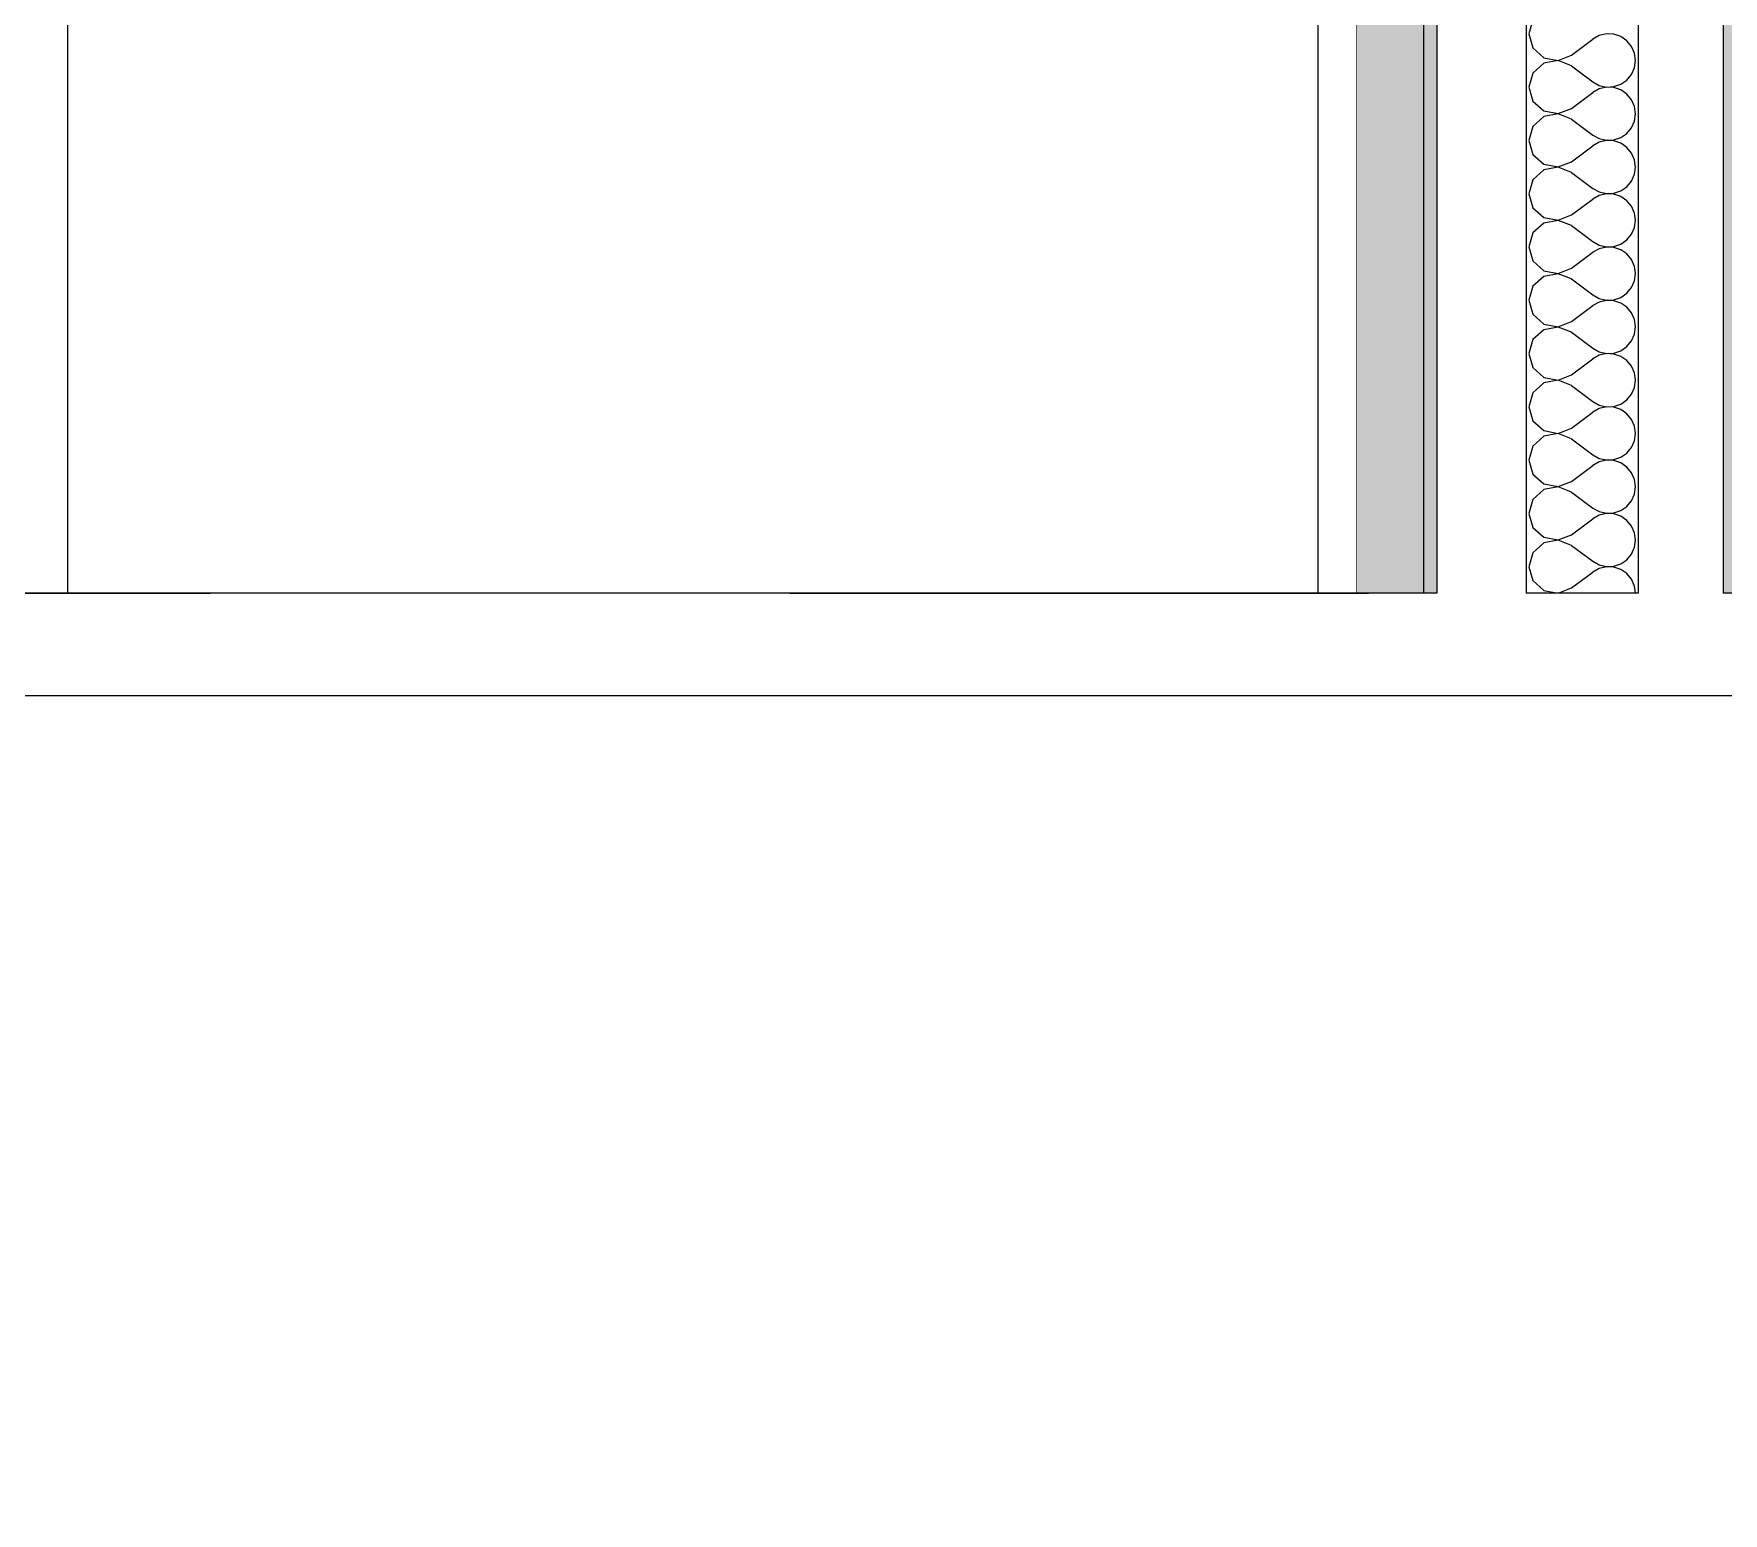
# Model space of a CAD drawing. Header units: millimetres. Extents: x -48147 to 1417267, y -496296 to 18123.
# Drawn here: x 1366227.1 to 1366638.7, y -479346.9 to -478986.5 of the extents above; entities that cross this region are included whole.
import ezdxf

# ---------------------------------------------------------------- set-up
doc = ezdxf.new("R2010")
doc.units = ezdxf.units.MM
doc.header["$MEASUREMENT"] = 0
doc.linetypes.add('Dashed', pattern=[2822.222233, 1411.111116, -1411.111116])
doc.linetypes.add('Wipeout_Contour', pattern=[1000, 0, -1000])
for name, color, linetype, lineweight, true_color in [('0_Pen_No__105', 7, 'Continuous', 15, 0xa6a6a6), ('New_A-25-M_Wall_Int_Pen_No__107', 7, 'Continuous', 15, 0xa6a6a6), ('New_ArchiCAD Doors_Pen_No__63', 7, 'Continuous', 20, 0x606060)]:
    doc.layers.add(name, color=color, linetype=linetype, lineweight=lineweight, true_color=true_color)
for name, color, linetype in [('New_A-20-M_Floor_Slab', 7, 'Continuous'), ('New_A-25-M_Wall_Int', 7, 'Continuous'), ('New_ArchiCAD Doors', 7, 'Continuous')]:
    doc.layers.add(name, color=color, linetype=linetype)
doc.layers.add('New_A-20-M_Floor_Slab_Pen_No__4', color=7, linetype='Continuous', lineweight=20)
doc.layers.add('New_A-25-M_Wall_Int_Pen_No__1', color=7, linetype='Continuous', lineweight=13)

# ---------------------------------------------------------------- blocks, each defined once
blk = doc.blocks.new('*X65', base_point=(1376122.47, -491272.82))
at = {"layer": 'New_A-25-M_Wall_Int_Pen_No__107', "linetype": 'Continuous'}
for p, q in [((1366592.32, -478983.1), (1366591.35, -478986.52)), ((1366591.35, -478986.52), (1366592.32, -478989.93)), ((1366610.24, -478986.54), (1366608.5, -478986.95)), ((1366612.03, -478986.63), (1366610.24, -478986.54)), ((1366613.73, -478987.2), (1366612.03, -478986.63)), ((1366592.32, -478989.93), (1366594.94, -478992.32)), ((1366601.74, -478991.71), (1366606.93, -478987.81)), ((1366608.5, -478986.95), (1366606.93, -478987.81)), ((1366615.2, -478988.22), (1366613.73, -478987.2)), ((1366616.35, -478989.59), (1366615.2, -478988.22)), ((1366617.07, -478991.23), (1366616.35, -478989.59)), ((1366594.94, -478993.69), (1366592.32, -478996.09)), ((1366594.94, -478992.32), (1366598.43, -478992.98)), ((1366598.43, -478993.03), (1366594.94, -478993.69)), ((1366598.43, -478992.98), (1366601.74, -478991.71)), ((1366601.74, -478994.3), (1366598.43, -478993.03)), ((1366601.74, -478994.3), (1366606.93, -478998.2)), ((1366616.35, -478996.42), (1366617.07, -478994.78)), ((1366617.32, -478993.01), (1366617.07, -478991.23)), ((1366617.07, -478994.78), (1366617.32, -478993.01)), ((1366592.32, -478996.09), (1366591.35, -478999.5)), ((1366606.93, -478998.2), (1366608.5, -478999.07)), ((1366608.5, -478999.07), (1366610.24, -478999.47)), ((1366612.03, -478999.38), (1366613.73, -478998.81)), ((1366613.73, -478998.81), (1366615.2, -478997.8)), ((1366615.2, -478997.8), (1366616.35, -478996.42)), ((1366591.35, -478999.5), (1366592.32, -479002.91)), ((1366592.32, -479002.91), (1366594.94, -479005.3)), ((1366601.74, -479004.69), (1366606.93, -479000.8)), ((1366608.5, -478999.93), (1366606.93, -479000.8)), ((1366610.24, -478999.52), (1366608.5, -478999.93)), ((1366610.24, -478999.47), (1366612.03, -478999.38)), ((1366612.03, -478999.61), (1366610.24, -478999.52)), ((1366613.73, -479000.18), (1366612.03, -478999.61)), ((1366615.2, -479001.2), (1366613.73, -479000.18)), ((1366616.35, -479002.58), (1366615.2, -479001.2)), ((1366617.07, -479004.21), (1366616.35, -479002.58)), ((1366594.94, -479006.67), (1366592.32, -479009.07)), ((1366594.94, -479005.3), (1366598.43, -479005.96)), ((1366598.43, -479006.01), (1366594.94, -479006.67)), ((1366598.43, -479005.96), (1366601.74, -479004.69)), ((1366601.74, -479007.29), (1366598.43, -479006.01)), ((1366601.74, -479007.29), (1366606.93, -479011.18)), ((1366617.32, -479005.99), (1366617.07, -479004.21)), ((1366617.07, -479007.76), (1366617.32, -479005.99)), ((1366592.32, -479009.07), (1366591.35, -479012.48)), ((1366606.93, -479011.18), (1366608.5, -479012.05)), ((1366613.73, -479011.79), (1366615.2, -479010.78)), ((1366615.2, -479010.78), (1366616.35, -479009.4)), ((1366616.35, -479009.4), (1366617.07, -479007.76)), ((1366591.35, -479012.48), (1366592.32, -479015.89)), ((1366601.74, -479017.67), (1366606.93, -479013.78)), ((1366608.5, -479012.91), (1366606.93, -479013.78)), ((1366608.5, -479012.05), (1366610.24, -479012.45)), ((1366610.24, -479012.51), (1366608.5, -479012.91)), ((1366610.24, -479012.45), (1366612.03, -479012.37)), ((1366612.03, -479012.59), (1366610.24, -479012.51)), ((1366612.03, -479012.37), (1366613.73, -479011.79)), ((1366613.73, -479013.16), (1366612.03, -479012.59)), ((1366615.2, -479014.18), (1366613.73, -479013.16)), ((1366616.35, -479015.56), (1366615.2, -479014.18)), ((1366617.07, -479017.2), (1366616.35, -479015.56)), ((1366592.32, -479015.89), (1366594.94, -479018.28)), ((1366594.94, -479019.66), (1366592.32, -479022.05)), ((1366594.94, -479018.28), (1366598.43, -479018.94)), ((1366598.43, -479019), (1366594.94, -479019.66)), ((1366598.43, -479018.94), (1366601.74, -479017.67)), ((1366601.74, -479020.27), (1366598.43, -479019)), ((1366617.32, -479018.97), (1366617.07, -479017.2)), ((1366617.07, -479020.74), (1366617.32, -479018.97)), ((1366592.32, -479022.05), (1366591.35, -479025.46)), ((1366601.74, -479020.27), (1366606.93, -479024.16)), ((1366613.73, -479024.78), (1366615.2, -479023.76)), ((1366615.2, -479023.76), (1366616.35, -479022.38)), ((1366616.35, -479022.38), (1366617.07, -479020.74)), ((1366591.35, -479025.46), (1366592.32, -479028.87)), ((1366601.74, -479030.65), (1366606.93, -479026.76)), ((1366606.93, -479024.16), (1366608.5, -479025.03)), ((1366608.5, -479025.89), (1366606.93, -479026.76)), ((1366608.5, -479025.03), (1366610.24, -479025.43)), ((1366610.24, -479025.49), (1366608.5, -479025.89)), ((1366610.24, -479025.43), (1366612.03, -479025.35)), ((1366612.03, -479025.57), (1366610.24, -479025.49)), ((1366612.03, -479025.35), (1366613.73, -479024.78)), ((1366613.73, -479026.15), (1366612.03, -479025.57)), ((1366615.2, -479027.16), (1366613.73, -479026.15)), ((1366616.35, -479028.54), (1366615.2, -479027.16)), ((1366592.32, -479028.87), (1366594.94, -479031.27)), ((1366594.94, -479031.27), (1366598.43, -479031.93)), ((1366598.43, -479031.98), (1366594.94, -479032.64)), ((1366598.43, -479031.93), (1366601.74, -479030.65)), ((1366601.74, -479033.25), (1366598.43, -479031.98)), ((1366617.07, -479030.18), (1366616.35, -479028.54)), ((1366617.32, -479031.95), (1366617.07, -479030.18)), ((1366617.07, -479033.72), (1366617.32, -479031.95)), ((1366592.32, -479035.03), (1366591.35, -479038.44)), ((1366594.94, -479032.64), (1366592.32, -479035.03)), ((1366601.74, -479033.25), (1366606.93, -479037.14)), ((1366615.2, -479036.74), (1366616.35, -479035.36)), ((1366616.35, -479035.36), (1366617.07, -479033.72)), ((1366591.35, -479038.44), (1366592.32, -479041.85)), ((1366601.74, -479043.63), (1366606.93, -479039.74)), ((1366606.93, -479037.14), (1366608.5, -479038.01)), ((1366608.5, -479038.87), (1366606.93, -479039.74)), ((1366608.5, -479038.01), (1366610.24, -479038.42)), ((1366610.24, -479038.47), (1366608.5, -479038.87)), ((1366610.24, -479038.42), (1366612.03, -479038.33)), ((1366612.03, -479038.56), (1366610.24, -479038.47)), ((1366612.03, -479038.33), (1366613.73, -479037.76)), ((1366613.73, -479039.13), (1366612.03, -479038.56)), ((1366613.73, -479037.76), (1366615.2, -479036.74)), ((1366615.2, -479040.14), (1366613.73, -479039.13)), ((1366616.35, -479041.52), (1366615.2, -479040.14)), ((1366592.32, -479041.85), (1366594.94, -479044.25)), ((1366594.94, -479044.25), (1366598.43, -479044.91)), ((1366598.43, -479044.91), (1366601.74, -479043.63)), ((1366617.07, -479043.16), (1366616.35, -479041.52)), ((1366617.32, -479044.93), (1366617.07, -479043.16)), ((1366592.32, -479048.01), (1366591.35, -479051.42)), ((1366594.94, -479045.62), (1366592.32, -479048.01)), ((1366598.43, -479044.96), (1366594.94, -479045.62)), ((1366601.74, -479046.23), (1366598.43, -479044.96)), ((1366601.74, -479046.23), (1366606.93, -479050.13)), ((1366615.2, -479049.72), (1366616.35, -479048.35)), ((1366616.35, -479048.35), (1366617.07, -479046.71)), ((1366617.07, -479046.71), (1366617.32, -479044.93)), ((1366591.35, -479051.42), (1366592.32, -479054.84)), ((1366601.74, -479056.62), (1366606.93, -479052.72)), ((1366606.93, -479050.13), (1366608.5, -479050.99)), ((1366608.5, -479051.86), (1366606.93, -479052.72)), ((1366608.5, -479050.99), (1366610.24, -479051.4)), ((1366610.24, -479051.45), (1366608.5, -479051.86)), ((1366610.24, -479051.4), (1366612.03, -479051.31)), ((1366612.03, -479051.54), (1366610.24, -479051.45)), ((1366612.03, -479051.31), (1366613.73, -479050.74)), ((1366613.73, -479052.11), (1366612.03, -479051.54)), ((1366613.73, -479050.74), (1366615.2, -479049.72)), ((1366615.2, -479053.12), (1366613.73, -479052.11)), ((1366592.32, -479054.84), (1366594.94, -479057.23)), ((1366598.43, -479057.89), (1366601.74, -479056.62)), ((1366616.35, -479054.5), (1366615.2, -479053.12)), ((1366617.07, -479056.14), (1366616.35, -479054.5)), ((1366617.32, -479057.91), (1366617.07, -479056.14)), ((1366592.32, -479060.99), (1366591.35, -479064.41)), ((1366594.94, -479058.6), (1366592.32, -479060.99)), ((1366594.94, -479057.23), (1366598.43, -479057.89)), ((1366598.43, -479057.94), (1366594.94, -479058.6)), ((1366601.74, -479059.21), (1366598.43, -479057.94)), ((1366601.74, -479059.21), (1366606.93, -479063.11)), ((1366616.35, -479061.33), (1366617.07, -479059.69)), ((1366617.07, -479059.69), (1366617.32, -479057.91)), ((1366591.35, -479064.41), (1366592.32, -479067.82)), ((1366606.93, -479063.11), (1366608.5, -479063.97)), ((1366608.5, -479064.84), (1366606.93, -479065.7)), ((1366608.5, -479063.97), (1366610.24, -479064.38)), ((1366610.24, -479064.43), (1366608.5, -479064.84)), ((1366610.24, -479064.38), (1366612.03, -479064.29)), ((1366612.03, -479064.52), (1366610.24, -479064.43)), ((1366612.03, -479064.29), (1366613.73, -479063.72)), ((1366613.73, -479065.09), (1366612.03, -479064.52)), ((1366613.73, -479063.72), (1366615.2, -479062.71)), ((1366615.2, -479066.1), (1366613.73, -479065.09)), ((1366615.2, -479062.71), (1366616.35, -479061.33)), ((1366592.32, -479067.82), (1366594.94, -479070.21)), ((1366601.74, -479069.6), (1366606.93, -479065.7)), ((1366616.35, -479067.48), (1366615.2, -479066.1)), ((1366617.07, -479069.12), (1366616.35, -479067.48)), ((1366617.32, -479070.9), (1366617.07, -479069.12)), ((1366594.94, -479071.58), (1366592.32, -479073.97)), ((1366594.94, -479070.21), (1366598.43, -479070.87)), ((1366598.43, -479070.92), (1366594.94, -479071.58)), ((1366598.43, -479070.87), (1366601.74, -479069.6)), ((1366601.74, -479072.19), (1366598.43, -479070.92)), ((1366601.74, -479072.19), (1366606.93, -479076.09)), ((1366616.35, -479074.31), (1366617.07, -479072.67)), ((1366617.07, -479072.67), (1366617.32, -479070.9)), ((1366592.32, -479073.97), (1366591.35, -479077.39)), ((1366591.35, -479077.39), (1366592.32, -479080.8)), ((1366606.93, -479076.09), (1366608.5, -479076.96)), ((1366608.5, -479076.96), (1366610.24, -479077.36)), ((1366610.24, -479077.41), (1366608.5, -479077.82)), ((1366610.24, -479077.36), (1366612.03, -479077.27)), ((1366612.03, -479077.5), (1366610.24, -479077.41)), ((1366612.03, -479077.27), (1366613.73, -479076.7)), ((1366613.73, -479076.7), (1366615.2, -479075.69)), ((1366615.2, -479075.69), (1366616.35, -479074.31)), ((1366592.32, -479080.8), (1366594.94, -479083.19)), ((1366601.74, -479082.58), (1366606.93, -479078.68)), ((1366608.5, -479077.82), (1366606.93, -479078.68)), ((1366613.73, -479078.07), (1366612.03, -479077.5)), ((1366615.2, -479079.09), (1366613.73, -479078.07)), ((1366616.35, -479080.46), (1366615.2, -479079.09)), ((1366617.07, -479082.1), (1366616.35, -479080.46)), ((1366594.94, -479084.56), (1366592.32, -479086.96)), ((1366594.94, -479083.19), (1366598.43, -479083.85)), ((1366598.43, -479083.9), (1366594.94, -479084.56)), ((1366598.43, -479083.85), (1366601.74, -479082.58)), ((1366601.74, -479085.18), (1366598.43, -479083.9)), ((1366601.74, -479085.18), (1366606.93, -479089.07)), ((1366616.35, -479087.29), (1366617.07, -479085.65)), ((1366617.32, -479083.88), (1366617.07, -479082.1)), ((1366617.07, -479085.65), (1366617.32, -479083.88)), ((1366592.32, -479086.96), (1366591.35, -479090.37)), ((1366606.93, -479089.07), (1366608.5, -479089.94)), ((1366612.03, -479090.26), (1366613.73, -479089.68)), ((1366613.73, -479089.68), (1366615.2, -479088.67)), ((1366615.2, -479088.67), (1366616.35, -479087.29)), ((1366591.35, -479090.37), (1366592.32, -479093.78)), ((1366592.32, -479093.78), (1366594.94, -479096.17)), ((1366601.74, -479095.56), (1366606.93, -479091.67)), ((1366608.5, -479090.8), (1366606.93, -479091.67)), ((1366608.5, -479089.94), (1366610.24, -479090.34)), ((1366610.24, -479090.39), (1366608.5, -479090.8)), ((1366610.24, -479090.34), (1366612.03, -479090.26)), ((1366612.03, -479090.48), (1366610.24, -479090.39)), ((1366613.73, -479091.05), (1366612.03, -479090.48)), ((1366615.2, -479092.07), (1366613.73, -479091.05)), ((1366616.35, -479093.45), (1366615.2, -479092.07)), ((1366617.07, -479095.09), (1366616.35, -479093.45)), ((1366594.94, -479097.54), (1366592.32, -479099.94)), ((1366594.94, -479096.17), (1366598.43, -479096.83)), ((1366598.43, -479096.89), (1366594.94, -479097.54)), ((1366598.43, -479096.83), (1366601.74, -479095.56)), ((1366601.74, -479098.16), (1366598.43, -479096.89)), ((1366617.32, -479096.86), (1366617.07, -479095.09)), ((1366617.07, -479098.63), (1366617.32, -479096.86)), ((1366592.32, -479099.94), (1366591.35, -479103.35)), ((1366601.74, -479098.16), (1366606.93, -479102.05)), ((1366606.93, -479102.05), (1366608.5, -479102.92)), ((1366613.73, -479102.66), (1366615.2, -479101.65)), ((1366615.2, -479101.65), (1366616.35, -479100.27)), ((1366616.35, -479100.27), (1366617.07, -479098.63)), ((1366591.35, -479103.35), (1366592.32, -479106.76)), ((1366601.74, -479108.54), (1366606.93, -479104.65)), ((1366608.5, -479103.78), (1366606.93, -479104.65)), ((1366608.5, -479102.92), (1366610.24, -479103.32)), ((1366610.24, -479103.38), (1366608.5, -479103.78)), ((1366610.24, -479103.32), (1366612.03, -479103.24)), ((1366612.03, -479103.46), (1366610.24, -479103.38)), ((1366612.03, -479103.24), (1366613.73, -479102.66)), ((1366613.73, -479104.03), (1366612.03, -479103.46)), ((1366615.2, -479105.05), (1366613.73, -479104.03)), ((1366616.35, -479106.43), (1366615.2, -479105.05)), ((1366592.32, -479106.76), (1366594.94, -479109.16)), ((1366594.94, -479109.16), (1366598.43, -479109.81)), ((1366598.43, -479109.87), (1366594.94, -479110.53)), ((1366598.43, -479109.81), (1366601.74, -479108.54)), ((1366601.74, -479111.14), (1366598.43, -479109.87)), ((1366617.07, -479108.07), (1366616.35, -479106.43)), ((1366617.32, -479109.84), (1366617.07, -479108.07)), ((1366617.07, -479111.61), (1366617.32, -479109.84)), ((1366592.32, -479112.92), (1366591.35, -479116.33)), ((1366594.94, -479110.53), (1366592.32, -479112.92)), ((1366601.74, -479111.14), (1366606.93, -479115.03)), ((1366615.2, -479114.63), (1366616.35, -479113.25)), ((1366616.35, -479113.25), (1366617.07, -479111.61)), ((1366591.35, -479116.33), (1366592.32, -479119.74)), ((1366601.74, -479121.52), (1366606.93, -479117.63)), ((1366606.93, -479115.03), (1366608.5, -479115.9)), ((1366608.5, -479116.76), (1366606.93, -479117.63)), ((1366608.5, -479115.9), (1366610.24, -479116.3)), ((1366610.24, -479116.36), (1366608.5, -479116.76)), ((1366610.24, -479116.3), (1366612.03, -479116.22)), ((1366612.03, -479116.44), (1366610.24, -479116.36)), ((1366612.03, -479116.22), (1366613.73, -479115.65)), ((1366613.73, -479117.02), (1366612.03, -479116.44)), ((1366613.73, -479115.65), (1366615.2, -479114.63)), ((1366615.2, -479118.03), (1366613.73, -479117.02)), ((1366616.35, -479119.41), (1366615.2, -479118.03)), ((1366592.32, -479119.74), (1366594.94, -479122.14)), ((1366594.94, -479122.14), (1366598.43, -479122.8)), ((1366598.43, -479122.8), (1366601.74, -479121.52)), ((1366617.07, -479121.05), (1366616.35, -479119.41)), ((1366617.32, -479122.82), (1366617.07, -479121.05))]:
    blk.add_line(p, q, dxfattribs=at)
blk = doc.blocks.new('Section Elem_42_2', base_point=(1376122.47, -491272.82))
at = {"layer": 'New_A-25-M_Wall_Int_Pen_No__107', "linetype": 'Continuous'}
blk.add_hatch(color=256, dxfattribs=at).paths.add_polyline_path([(1366549.27, -479122.82), (1366565.62, -479122.82), (1366565.62, -475339.25), (1366549.27, -475339.25)])
at = {"layer": 'New_A-25-M_Wall_Int_Pen_No__107', "linetype": 'Continuous', "lineweight": 0, "true_color": 0x535353}
blk.add_hatch(color=251, dxfattribs=at).paths.add_polyline_path([(1366565.62, -479122.82), (1366568.89, -479122.82), (1366568.89, -475339.25), (1366565.62, -475339.25)])
at = {"layer": 'New_A-25-M_Wall_Int_Pen_No__1', "linetype": 'Continuous'}
for p, q in [((1366549.27, -475339.25), (1366549.27, -479122.82)), ((1366565.62, -475339.25), (1366565.62, -479122.82))]:
    blk.add_line(p, q, dxfattribs=at)
at = {"color": 254, "linetype": 'Wipeout_Contour', "lineweight": 0, "ltscale": 5790050.777676596}
blk.add_wipeout([(1366568.89, -479122.82), (1366590.7, -479122.82), (1366590.7, -475339.25), (1366568.89, -475339.25)], dxfattribs=at).dxf.layer = 'New_A-25-M_Wall_Int'
at = {"layer": 'New_A-25-M_Wall_Int_Pen_No__1', "linetype": 'Continuous'}
blk.add_line((1366568.89, -475339.25), (1366568.89, -479122.82), dxfattribs=at)
at = {"color": 254, "linetype": 'Wipeout_Contour', "lineweight": 0, "ltscale": 5790143.430935812}
blk.add_wipeout([(1366590.7, -479122.82), (1366617.96, -479122.82), (1366617.96, -475339.25), (1366590.7, -475339.25)], dxfattribs=at).dxf.layer = 'New_A-25-M_Wall_Int'
at = {"layer": 'New_A-25-M_Wall_Int_Pen_No__1', "linetype": 'Continuous'}
blk.add_line((1366590.7, -475339.25), (1366590.7, -479122.82), dxfattribs=at)
at = {"layer": 'New_A-25-M_Wall_Int'}
blk.add_blockref('*X65', (1376122.47, -491272.82), dxfattribs=at)
at = {"color": 254, "linetype": 'Wipeout_Contour', "lineweight": 0, "ltscale": 5790234.025384374}
blk.add_wipeout([(1366617.96, -479122.82), (1366638.68, -479122.82), (1366638.68, -475339.25), (1366617.96, -475339.25)], dxfattribs=at).dxf.layer = 'New_A-25-M_Wall_Int'
at = {"layer": 'New_A-25-M_Wall_Int_Pen_No__107', "linetype": 'Continuous', "lineweight": 0, "true_color": 0x535353}
blk.add_hatch(color=251, dxfattribs=at).paths.add_polyline_path([(1366638.68, -479122.82), (1366641.95, -479122.82), (1366641.95, -476147.82), (1366641.95, -476122.82), (1366641.95, -475339.25), (1366638.68, -475339.25)])
at = {"layer": 'New_A-25-M_Wall_Int_Pen_No__1', "linetype": 'Continuous'}
for p, q in [((1366617.96, -475339.25), (1366617.96, -479122.82)), ((1366638.68, -475339.25), (1366638.68, -479122.82))]:
    blk.add_line(p, q, dxfattribs=at)
blk = doc.blocks.new('Section Elem_44_2', base_point=(1376122.47, -491272.82))
at = {"color": 254, "linetype": 'Wipeout_Contour', "lineweight": 0, "ltscale": 8681565.631465085}
blk.add_wipeout([(1365122.62, -479122.82), (1366009.15, -479122.82), (1366009.15, -477022.82), (1366549.27, -477022.82), (1366549.27, -476122.82), (1365122.62, -476122.82)], dxfattribs=at).dxf.layer = 'New_A-25-M_Wall_Int'
blk = doc.blocks.new('Section Elem_52_2', base_point=(1376122.47, -491272.82))
at = {"color": 254, "linetype": 'Wipeout_Contour', "lineweight": 0, "ltscale": 7237621.518753483}
blk.add_wipeout([(1366235.26, -477095.82), (1366208.94, -477095.82), (1366208.94, -479056.82), (1366208.94, -479122.82), (1366235.26, -479122.82)], dxfattribs=at).dxf.layer = 'New_ArchiCAD Doors'
at = {"color": 254, "linetype": 'Wipeout_Contour', "lineweight": 0, "ltscale": 5791074.080253361}
blk.add_wipeout([(1366540.01, -479122.82), (1366549.27, -479122.82), (1366549.27, -477095.82), (1366540.01, -477095.82)], dxfattribs=at).dxf.layer = 'New_ArchiCAD Doors'
at = {"color": 254, "linetype": 'Wipeout_Contour', "lineweight": 0, "ltscale": 17370552.87770468}
blk.add_wipeout([(1366235.26, -479122.82), (1366540.01, -479122.82), (1366540.01, -477095.82), (1366235.26, -477095.82), (1366235.26, -477783.82), (1366280.77, -477783.82), (1366281.76, -477784.61), (1366288.84, -477801.18), (1366288.84, -478405.46), (1366281.76, -478422.03), (1366280.77, -478422.82), (1366235.26, -478422.82)], dxfattribs=at).dxf.layer = 'New_ArchiCAD Doors'
at = {"layer": 'New_ArchiCAD Doors_Pen_No__63', "linetype": 'Continuous'}
for p, q in [((1366235.26, -477095.82), (1366235.26, -479122.82)), ((1366540.01, -479122.82), (1366540.01, -477095.82))]:
    blk.add_line(p, q, dxfattribs=at)
blk = doc.blocks.new('Section Elem_58_2', base_point=(1376122.47, -491272.82))
at = {"color": 254, "linetype": 'Wipeout_Contour', "lineweight": 0, "ltscale": 8743232.495378127}
blk.add_wipeout([(1360046.89, -479122.82), (1360046.89, -479147.82), (1382775.94, -479147.82), (1382915.94, -479147.82), (1385633.57, -479147.82), (1385633.57, -479122.82)], dxfattribs=at).dxf.layer = 'New_A-20-M_Floor_Slab'
at = {"layer": 'New_A-20-M_Floor_Slab_Pen_No__4', "linetype": 'Continuous'}
for p, q in [((1366549.27, -479122.82), (1365122.62, -479122.82)), ((1366617.96, -479122.82), (1366590.7, -479122.82))]:
    blk.add_line(p, q, dxfattribs=at)
at = {"layer": 'New_A-20-M_Floor_Slab_Pen_No__4', "linetype": 'Continuous', "flags": 128}
for points in [[(1366568.89, -479122.82), (1366565.62, -479122.82), (1366549.27, -479122.82)], [(1366658.31, -479122.82), (1366641.95, -479122.82), (1366638.68, -479122.82)]]:
    blk.add_lwpolyline(points, dxfattribs=at)
at = {"color": 254, "linetype": 'Wipeout_Contour', "lineweight": 0, "ltscale": 5811020.923290482}
blk.add_wipeout([(1360046.89, -479147.82), (1360046.89, -479422.82), (1382775.94, -479422.82), (1382775.94, -479147.82)], dxfattribs=at).dxf.layer = 'New_A-20-M_Floor_Slab'
at = {"layer": 'New_A-20-M_Floor_Slab_Pen_No__4', "linetype": 'Continuous', "flags": 128}
blk.add_lwpolyline([(1385896.11, -479147.82), (1385633.57, -479147.82), (1382915.94, -479147.82), (1382775.94, -479147.82), (1360046.89, -479147.82)], dxfattribs=at)
blk = doc.blocks.new('S-25 Building Section_STORY_MARKER', base_point=(1376122.47, -491272.82))
at = {"layer": '0_Pen_No__105', "linetype": 'Dashed', "ltscale": 0.1}
blk.add_line((1357662.26, -479122.82), (1413604.89, -479122.82), dxfattribs=at)

msp = doc.modelspace()

# ---------------------------------------------------------------- block references
at = {"layer": 'New_A-25-M_Wall_Int'}
msp.add_blockref('Section Elem_42_2', (1376122.47, -491272.82), dxfattribs=at)

# ---------------------------------------------------------------- next in the draw order: block references
msp.add_blockref('Section Elem_44_2', (1376122.47, -491272.82), dxfattribs=at)

# ---------------------------------------------------------------- next in the draw order: block references
at = {"layer": 'New_ArchiCAD Doors'}
msp.add_blockref('Section Elem_52_2', (1376122.47, -491272.82), dxfattribs=at)

# ---------------------------------------------------------------- next in the draw order: block references
at = {"layer": 'New_A-20-M_Floor_Slab'}
msp.add_blockref('Section Elem_58_2', (1376122.47, -491272.82), dxfattribs=at)

# ---------------------------------------------------------------- next in the draw order: block references
at = {"linetype": 'Continuous', "lineweight": 0}
msp.add_blockref('S-25 Building Section_STORY_MARKER', (1376122.47, -491272.82), dxfattribs=at)

doc.saveas('drawing.dxf')
